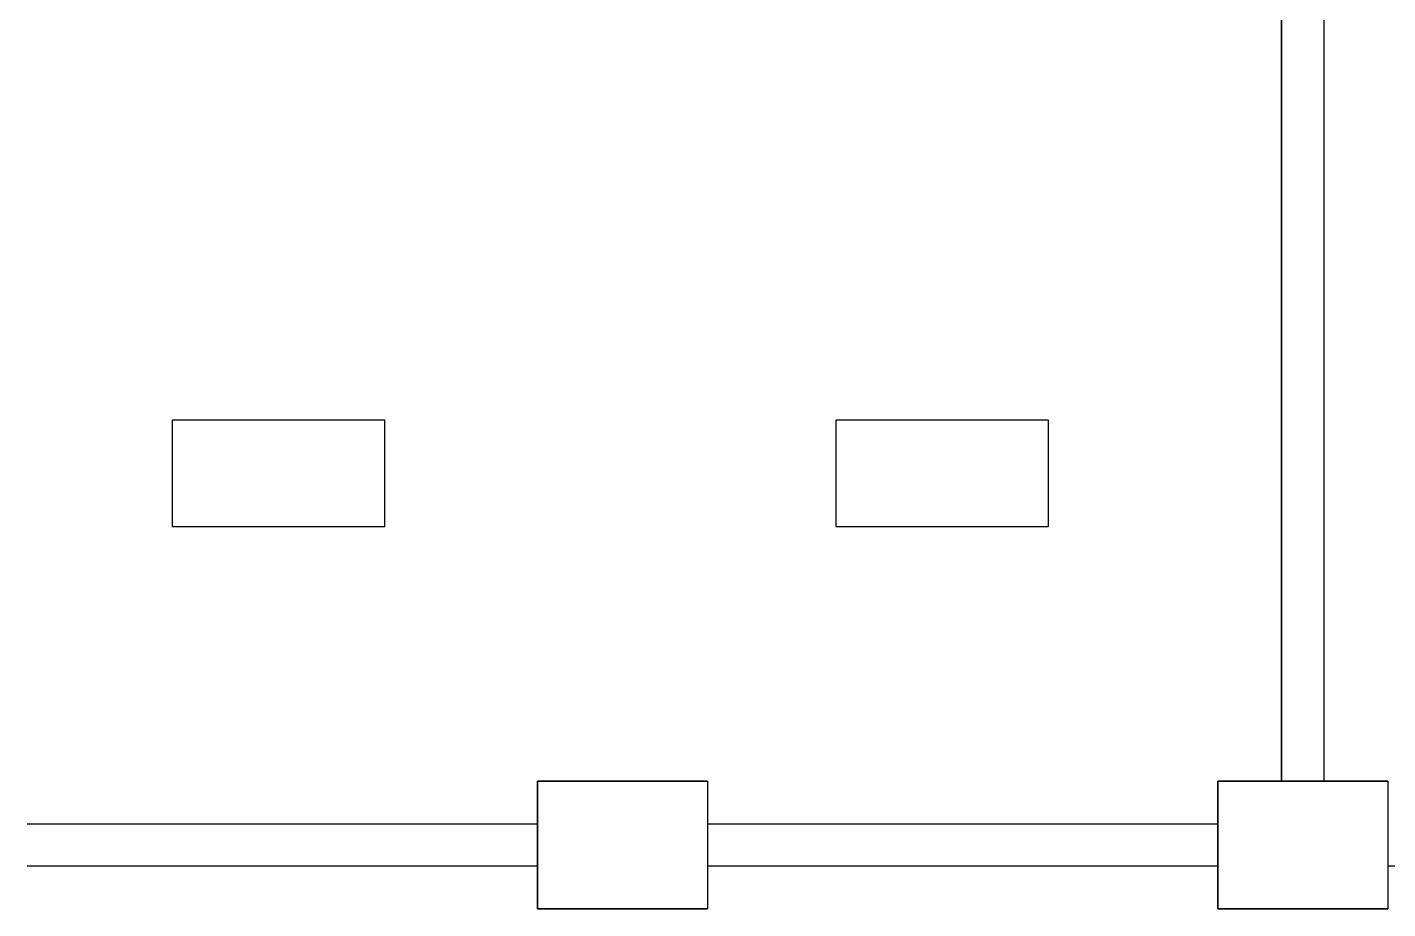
# Model space of a CAD drawing. Extents: x -19 to 297, y 0 to 420.
# Drawn here: x 226.17 to 242.17, y 204.27 to 214.63 of the extents above; entities that cross this region are included whole.
import ezdxf

# ---------------------------------------------------------------- set-up
doc = ezdxf.new("R2010")
doc.units = 0
doc.header["$MEASUREMENT"] = 0
doc.linetypes.add('K5LT_BASIC', pattern=[0])
doc.layers.add('Системный слой', color=7, linetype='Continuous')

# ---------------------------------------------------------------- blocks, each defined once
blk = doc.blocks.new('*U')
at = {"layer": 'Системный слой', "color": 5, "linetype": 'K5LT_BASIC'}
for p, q in [((230.372, 210.013), (227.872, 210.013)), ((227.872, 210.013), (227.872, 208.763)), ((230.372, 208.763), (230.372, 210.013)), ((238.178, 210.013), (235.678, 210.013)), ((235.678, 210.013), (235.678, 208.763)), ((238.178, 208.763), (238.178, 210.013)), ((227.872, 208.763), (230.372, 208.763)), ((235.678, 208.763), (238.178, 208.763))]:
    blk.add_line(p, q, dxfattribs=at)

msp = doc.modelspace()

# ---------------------------------------------------------------- linework, layer by layer
at = {"layer": 'Системный слой', "color": 5, "linetype": 'K5LT_BASIC'}
for p, q in [((240.917, 205.769), (240.917, 225.769)), ((241.417, 205.769), (241.417, 225.769)), ((240.917, 218.769), (240.917, 205.769)), ((241.417, 205.769), (241.417, 218.769)), ((234.167, 205.769), (232.167, 205.769)), ((232.167, 204.269), (232.167, 205.769)), ((232.167, 205.769), (232.167, 204.269)), ((232.167, 205.769), (234.167, 205.769)), ((234.167, 205.769), (234.167, 204.269)), ((234.167, 205.769), (234.167, 204.269)), ((242.167, 205.769), (240.167, 205.769)), ((240.167, 204.269), (240.167, 205.769)), ((240.167, 205.769), (240.167, 204.269)), ((240.167, 205.769), (242.167, 205.769)), ((242.167, 205.769), (242.167, 204.269)), ((242.167, 205.769), (242.167, 204.269)), ((242.167, 205.769), (242.167, 204.269)), ((226.167, 205.269), (232.167, 205.269)), ((234.167, 205.269), (240.167, 205.269)), ((232.167, 204.769), (226.167, 204.769)), ((240.167, 204.769), (234.167, 204.769)), ((248.167, 204.769), (242.167, 204.769)), ((234.167, 204.269), (232.167, 204.269)), ((232.167, 204.269), (234.167, 204.269)), ((233.417, 204.269), (232.667, 204.269)), ((242.167, 204.269), (240.167, 204.269)), ((240.167, 204.269), (242.167, 204.269)), ((241.417, 204.269), (240.667, 204.269))]:
    msp.add_line(p, q, dxfattribs=at)

# ---------------------------------------------------------------- block references
at = {"layer": 'Системный слой'}
msp.add_blockref('*U', (0, 0), dxfattribs=at)
msp.add_blockref('*U', (0, 0), dxfattribs=at)
msp.add_blockref('*U', (0, 0), dxfattribs=at)
msp.add_blockref('*U', (0, 0), dxfattribs=at)
msp.add_blockref('*U', (0, 0), dxfattribs=at)
msp.add_blockref('*U', (0, 0), dxfattribs=at)
msp.add_blockref('*U', (0, 0), dxfattribs=at)
msp.add_blockref('*U', (0, 0), dxfattribs=at)
msp.add_blockref('*U', (0, 0), dxfattribs=at)
msp.add_blockref('*U', (0, 0), dxfattribs=at)
msp.add_blockref('*U', (0, 0), dxfattribs=at)
msp.add_blockref('*U', (0, 0), dxfattribs=at)
msp.add_blockref('*U', (0, 0), dxfattribs=at)
msp.add_blockref('*U', (0, 0), dxfattribs=at)
msp.add_blockref('*U', (0, 0), dxfattribs=at)
msp.add_blockref('*U', (0, 0), dxfattribs=at)
msp.add_blockref('*U', (0, 0), dxfattribs=at)
msp.add_blockref('*U', (0, 0), dxfattribs=at)
msp.add_blockref('*U', (0, 0), dxfattribs=at)
msp.add_blockref('*U', (0, 0), dxfattribs=at)
msp.add_blockref('*U', (0, 0), dxfattribs=at)
msp.add_blockref('*U', (0, 0), dxfattribs=at)
msp.add_blockref('*U', (0, 0), dxfattribs=at)
msp.add_blockref('*U', (0, 0), dxfattribs=at)
msp.add_blockref('*U', (0, 0), dxfattribs=at)
msp.add_blockref('*U', (0, 0), dxfattribs=at)
msp.add_blockref('*U', (0, 0), dxfattribs=at)
msp.add_blockref('*U', (0, 0), dxfattribs=at)
msp.add_blockref('*U', (0, 0), dxfattribs=at)
msp.add_blockref('*U', (0, 0), dxfattribs=at)
msp.add_blockref('*U', (0, 0), dxfattribs=at)
msp.add_blockref('*U', (0, 0), dxfattribs=at)
msp.add_blockref('*U', (0, 0), dxfattribs=at)
msp.add_blockref('*U', (0, 0), dxfattribs=at)
msp.add_blockref('*U', (0, 0), dxfattribs=at)
msp.add_blockref('*U', (0, 0), dxfattribs=at)
msp.add_blockref('*U', (0, 0), dxfattribs=at)
msp.add_blockref('*U', (0, 0), dxfattribs=at)
msp.add_blockref('*U', (0, 0), dxfattribs=at)
msp.add_blockref('*U', (0, 0), dxfattribs=at)
msp.add_blockref('*U', (0, 0), dxfattribs=at)
msp.add_blockref('*U', (0, 0), dxfattribs=at)
msp.add_blockref('*U', (0, 0), dxfattribs=at)
msp.add_blockref('*U', (0, 0), dxfattribs=at)
msp.add_blockref('*U', (0, 0), dxfattribs=at)
msp.add_blockref('*U', (0, 0), dxfattribs=at)
msp.add_blockref('*U', (0, 0), dxfattribs=at)
msp.add_blockref('*U', (0, 0), dxfattribs=at)
msp.add_blockref('*U', (0, 0), dxfattribs=at)
msp.add_blockref('*U', (0, 0), dxfattribs=at)
msp.add_blockref('*U', (0, 0), dxfattribs=at)
msp.add_blockref('*U', (0, 0), dxfattribs=at)
msp.add_blockref('*U', (0, 0), dxfattribs=at)
msp.add_blockref('*U', (0, 0), dxfattribs=at)
msp.add_blockref('*U', (0, 0), dxfattribs=at)
msp.add_blockref('*U', (0, 0), dxfattribs=at)
msp.add_blockref('*U', (0, 0), dxfattribs=at)
msp.add_blockref('*U', (0, 0), dxfattribs=at)
msp.add_blockref('*U', (0, 0), dxfattribs=at)
msp.add_blockref('*U', (0, 0), dxfattribs=at)
msp.add_blockref('*U', (0, 0), dxfattribs=at)
msp.add_blockref('*U', (0, 0), dxfattribs=at)
msp.add_blockref('*U', (0, 0), dxfattribs=at)
msp.add_blockref('*U', (0, 0), dxfattribs=at)
msp.add_blockref('*U', (0, 0), dxfattribs=at)
msp.add_blockref('*U', (0, 0), dxfattribs=at)
msp.add_blockref('*U', (0, 0), dxfattribs=at)
msp.add_blockref('*U', (0, 0), dxfattribs=at)
msp.add_blockref('*U', (0, 0), dxfattribs=at)
msp.add_blockref('*U', (0, 0), dxfattribs=at)
msp.add_blockref('*U', (0, 0), dxfattribs=at)
msp.add_blockref('*U', (0, 0), dxfattribs=at)
msp.add_blockref('*U', (0, 0), dxfattribs=at)
msp.add_blockref('*U', (0, 0), dxfattribs=at)
msp.add_blockref('*U', (0, 0), dxfattribs=at)
msp.add_blockref('*U', (0, 0), dxfattribs=at)
msp.add_blockref('*U', (0, 0), dxfattribs=at)
msp.add_blockref('*U', (0, 0), dxfattribs=at)
msp.add_blockref('*U', (0, 0), dxfattribs=at)
msp.add_blockref('*U', (0, 0), dxfattribs=at)
msp.add_blockref('*U', (0, 0), dxfattribs=at)
msp.add_blockref('*U', (0, 0), dxfattribs=at)
msp.add_blockref('*U', (0, 0), dxfattribs=at)
msp.add_blockref('*U', (0, 0), dxfattribs=at)
msp.add_blockref('*U', (0, 0), dxfattribs=at)
msp.add_blockref('*U', (0, 0), dxfattribs=at)
msp.add_blockref('*U', (0, 0), dxfattribs=at)
msp.add_blockref('*U', (0, 0), dxfattribs=at)
msp.add_blockref('*U', (0, 0), dxfattribs=at)
msp.add_blockref('*U', (0, 0), dxfattribs=at)
msp.add_blockref('*U', (0, 0), dxfattribs=at)
msp.add_blockref('*U', (0, 0), dxfattribs=at)
msp.add_blockref('*U', (0, 0), dxfattribs=at)
msp.add_blockref('*U', (0, 0), dxfattribs=at)
msp.add_blockref('*U', (0, 0), dxfattribs=at)
msp.add_blockref('*U', (0, 0), dxfattribs=at)
msp.add_blockref('*U', (0, 0), dxfattribs=at)
msp.add_blockref('*U', (0, 0), dxfattribs=at)
msp.add_blockref('*U', (0, 0), dxfattribs=at)
msp.add_blockref('*U', (0, 0), dxfattribs=at)
msp.add_blockref('*U', (0, 0), dxfattribs=at)
msp.add_blockref('*U', (0, 0), dxfattribs=at)
msp.add_blockref('*U', (0, 0), dxfattribs=at)
msp.add_blockref('*U', (0, 0), dxfattribs=at)
msp.add_blockref('*U', (0, 0), dxfattribs=at)
msp.add_blockref('*U', (0, 0), dxfattribs=at)
msp.add_blockref('*U', (0, 0), dxfattribs=at)
msp.add_blockref('*U', (0, 0), dxfattribs=at)
msp.add_blockref('*U', (0, 0), dxfattribs=at)
msp.add_blockref('*U', (0, 0), dxfattribs=at)
msp.add_blockref('*U', (0, 0), dxfattribs=at)
msp.add_blockref('*U', (0, 0), dxfattribs=at)
msp.add_blockref('*U', (0, 0), dxfattribs=at)
msp.add_blockref('*U', (0, 0), dxfattribs=at)
msp.add_blockref('*U', (0, 0), dxfattribs=at)
msp.add_blockref('*U', (0, 0), dxfattribs=at)
msp.add_blockref('*U', (0, 0), dxfattribs=at)
msp.add_blockref('*U', (0, 0), dxfattribs=at)
msp.add_blockref('*U', (0, 0), dxfattribs=at)
msp.add_blockref('*U', (0, 0), dxfattribs=at)
msp.add_blockref('*U', (0, 0), dxfattribs=at)
msp.add_blockref('*U', (0, 0), dxfattribs=at)
msp.add_blockref('*U', (0, 0), dxfattribs=at)
msp.add_blockref('*U', (0, 0), dxfattribs=at)
msp.add_blockref('*U', (0, 0), dxfattribs=at)
msp.add_blockref('*U', (0, 0), dxfattribs=at)
msp.add_blockref('*U', (0, 0), dxfattribs=at)
msp.add_blockref('*U', (0, 0), dxfattribs=at)
msp.add_blockref('*U', (0, 0), dxfattribs=at)
msp.add_blockref('*U', (0, 0), dxfattribs=at)
msp.add_blockref('*U', (0, 0), dxfattribs=at)
msp.add_blockref('*U', (0, 0), dxfattribs=at)
msp.add_blockref('*U', (0, 0), dxfattribs=at)
msp.add_blockref('*U', (0, 0), dxfattribs=at)
msp.add_blockref('*U', (0, 0), dxfattribs=at)
msp.add_blockref('*U', (0, 0), dxfattribs=at)
msp.add_blockref('*U', (0, 0), dxfattribs=at)
msp.add_blockref('*U', (0, 0), dxfattribs=at)
msp.add_blockref('*U', (0, 0), dxfattribs=at)
msp.add_blockref('*U', (0, 0), dxfattribs=at)
msp.add_blockref('*U', (0, 0), dxfattribs=at)
msp.add_blockref('*U', (0, 0), dxfattribs=at)
msp.add_blockref('*U', (0, 0), dxfattribs=at)
msp.add_blockref('*U', (0, 0), dxfattribs=at)
msp.add_blockref('*U', (0, 0), dxfattribs=at)
msp.add_blockref('*U', (0, 0), dxfattribs=at)
msp.add_blockref('*U', (0, 0), dxfattribs=at)
msp.add_blockref('*U', (0, 0), dxfattribs=at)
msp.add_blockref('*U', (0, 0), dxfattribs=at)
msp.add_blockref('*U', (0, 0), dxfattribs=at)
msp.add_blockref('*U', (0, 0), dxfattribs=at)
msp.add_blockref('*U', (0, 0), dxfattribs=at)
msp.add_blockref('*U', (0, 0), dxfattribs=at)
msp.add_blockref('*U', (0, 0), dxfattribs=at)
msp.add_blockref('*U', (0, 0), dxfattribs=at)
msp.add_blockref('*U', (0, 0), dxfattribs=at)
msp.add_blockref('*U', (0, 0), dxfattribs=at)
msp.add_blockref('*U', (0, 0), dxfattribs=at)
msp.add_blockref('*U', (0, 0), dxfattribs=at)
msp.add_blockref('*U', (0, 0), dxfattribs=at)
msp.add_blockref('*U', (0, 0), dxfattribs=at)
msp.add_blockref('*U', (0, 0), dxfattribs=at)
msp.add_blockref('*U', (0, 0), dxfattribs=at)
msp.add_blockref('*U', (0, 0), dxfattribs=at)
msp.add_blockref('*U', (0, 0), dxfattribs=at)
msp.add_blockref('*U', (0, 0), dxfattribs=at)
msp.add_blockref('*U', (0, 0), dxfattribs=at)
msp.add_blockref('*U', (0, 0), dxfattribs=at)
msp.add_blockref('*U', (0, 0), dxfattribs=at)
msp.add_blockref('*U', (0, 0), dxfattribs=at)
msp.add_blockref('*U', (0, 0), dxfattribs=at)
msp.add_blockref('*U', (0, 0), dxfattribs=at)
msp.add_blockref('*U', (0, 0), dxfattribs=at)
msp.add_blockref('*U', (0, 0), dxfattribs=at)
msp.add_blockref('*U', (0, 0), dxfattribs=at)
msp.add_blockref('*U', (0, 0), dxfattribs=at)
msp.add_blockref('*U', (0, 0), dxfattribs=at)
msp.add_blockref('*U', (0, 0), dxfattribs=at)
msp.add_blockref('*U', (0, 0), dxfattribs=at)
msp.add_blockref('*U', (0, 0), dxfattribs=at)
msp.add_blockref('*U', (0, 0), dxfattribs=at)
msp.add_blockref('*U', (0, 0), dxfattribs=at)
msp.add_blockref('*U', (0, 0), dxfattribs=at)
msp.add_blockref('*U', (0, 0), dxfattribs=at)
msp.add_blockref('*U', (0, 0), dxfattribs=at)
msp.add_blockref('*U', (0, 0), dxfattribs=at)
msp.add_blockref('*U', (0, 0), dxfattribs=at)
msp.add_blockref('*U', (0, 0), dxfattribs=at)
msp.add_blockref('*U', (0, 0), dxfattribs=at)
msp.add_blockref('*U', (0, 0), dxfattribs=at)
msp.add_blockref('*U', (0, 0), dxfattribs=at)
msp.add_blockref('*U', (0, 0), dxfattribs=at)
msp.add_blockref('*U', (0, 0), dxfattribs=at)
msp.add_blockref('*U', (0, 0), dxfattribs=at)
msp.add_blockref('*U', (0, 0), dxfattribs=at)
msp.add_blockref('*U', (0, 0), dxfattribs=at)
msp.add_blockref('*U', (0, 0), dxfattribs=at)
msp.add_blockref('*U', (0, 0), dxfattribs=at)
msp.add_blockref('*U', (0, 0), dxfattribs=at)
msp.add_blockref('*U', (0, 0), dxfattribs=at)
msp.add_blockref('*U', (0, 0), dxfattribs=at)
msp.add_blockref('*U', (0, 0), dxfattribs=at)
msp.add_blockref('*U', (0, 0), dxfattribs=at)
msp.add_blockref('*U', (0, 0), dxfattribs=at)
msp.add_blockref('*U', (0, 0), dxfattribs=at)
msp.add_blockref('*U', (0, 0), dxfattribs=at)
msp.add_blockref('*U', (0, 0), dxfattribs=at)
msp.add_blockref('*U', (0, 0), dxfattribs=at)
msp.add_blockref('*U', (0, 0), dxfattribs=at)
msp.add_blockref('*U', (0, 0), dxfattribs=at)
msp.add_blockref('*U', (0, 0), dxfattribs=at)
msp.add_blockref('*U', (0, 0), dxfattribs=at)
msp.add_blockref('*U', (0, 0), dxfattribs=at)
msp.add_blockref('*U', (0, 0), dxfattribs=at)
msp.add_blockref('*U', (0, 0), dxfattribs=at)
msp.add_blockref('*U', (0, 0), dxfattribs=at)
msp.add_blockref('*U', (0, 0), dxfattribs=at)
msp.add_blockref('*U', (0, 0), dxfattribs=at)
msp.add_blockref('*U', (0, 0), dxfattribs=at)
msp.add_blockref('*U', (0, 0), dxfattribs=at)
msp.add_blockref('*U', (0, 0), dxfattribs=at)
msp.add_blockref('*U', (0, 0), dxfattribs=at)
msp.add_blockref('*U', (0, 0), dxfattribs=at)
msp.add_blockref('*U', (0, 0), dxfattribs=at)
msp.add_blockref('*U', (0, 0), dxfattribs=at)
msp.add_blockref('*U', (0, 0), dxfattribs=at)
msp.add_blockref('*U', (0, 0), dxfattribs=at)
msp.add_blockref('*U', (0, 0), dxfattribs=at)
msp.add_blockref('*U', (0, 0), dxfattribs=at)
msp.add_blockref('*U', (0, 0), dxfattribs=at)
msp.add_blockref('*U', (0, 0), dxfattribs=at)
msp.add_blockref('*U', (0, 0), dxfattribs=at)
msp.add_blockref('*U', (0, 0), dxfattribs=at)
msp.add_blockref('*U', (0, 0), dxfattribs=at)
msp.add_blockref('*U', (0, 0), dxfattribs=at)
msp.add_blockref('*U', (0, 0), dxfattribs=at)
msp.add_blockref('*U', (0, 0), dxfattribs=at)
msp.add_blockref('*U', (0, 0), dxfattribs=at)
msp.add_blockref('*U', (0, 0), dxfattribs=at)
msp.add_blockref('*U', (0, 0), dxfattribs=at)
msp.add_blockref('*U', (0, 0), dxfattribs=at)
msp.add_blockref('*U', (0, 0), dxfattribs=at)
msp.add_blockref('*U', (0, 0), dxfattribs=at)
msp.add_blockref('*U', (0, 0), dxfattribs=at)
msp.add_blockref('*U', (0, 0), dxfattribs=at)
msp.add_blockref('*U', (0, 0), dxfattribs=at)
msp.add_blockref('*U', (0, 0), dxfattribs=at)
msp.add_blockref('*U', (0, 0), dxfattribs=at)
msp.add_blockref('*U', (0, 0), dxfattribs=at)
msp.add_blockref('*U', (0, 0), dxfattribs=at)
msp.add_blockref('*U', (0, 0), dxfattribs=at)
msp.add_blockref('*U', (0, 0), dxfattribs=at)
msp.add_blockref('*U', (0, 0), dxfattribs=at)
msp.add_blockref('*U', (0, 0), dxfattribs=at)
msp.add_blockref('*U', (0, 0), dxfattribs=at)
msp.add_blockref('*U', (0, 0), dxfattribs=at)
msp.add_blockref('*U', (0, 0), dxfattribs=at)
msp.add_blockref('*U', (0, 0), dxfattribs=at)
msp.add_blockref('*U', (0, 0), dxfattribs=at)
msp.add_blockref('*U', (0, 0), dxfattribs=at)
msp.add_blockref('*U', (0, 0), dxfattribs=at)
msp.add_blockref('*U', (0, 0), dxfattribs=at)
msp.add_blockref('*U', (0, 0), dxfattribs=at)
msp.add_blockref('*U', (0, 0), dxfattribs=at)
msp.add_blockref('*U', (0, 0), dxfattribs=at)
msp.add_blockref('*U', (0, 0), dxfattribs=at)
msp.add_blockref('*U', (0, 0), dxfattribs=at)
msp.add_blockref('*U', (0, 0), dxfattribs=at)
msp.add_blockref('*U', (0, 0), dxfattribs=at)
msp.add_blockref('*U', (0, 0), dxfattribs=at)
msp.add_blockref('*U', (0, 0), dxfattribs=at)
msp.add_blockref('*U', (0, 0), dxfattribs=at)
msp.add_blockref('*U', (0, 0), dxfattribs=at)
msp.add_blockref('*U', (0, 0), dxfattribs=at)
msp.add_blockref('*U', (0, 0), dxfattribs=at)
msp.add_blockref('*U', (0, 0), dxfattribs=at)
msp.add_blockref('*U', (0, 0), dxfattribs=at)
msp.add_blockref('*U', (0, 0), dxfattribs=at)
msp.add_blockref('*U', (0, 0), dxfattribs=at)
msp.add_blockref('*U', (0, 0), dxfattribs=at)
msp.add_blockref('*U', (0, 0), dxfattribs=at)
msp.add_blockref('*U', (0, 0), dxfattribs=at)
msp.add_blockref('*U', (0, 0), dxfattribs=at)
msp.add_blockref('*U', (0, 0), dxfattribs=at)
msp.add_blockref('*U', (0, 0), dxfattribs=at)
msp.add_blockref('*U', (0, 0), dxfattribs=at)
msp.add_blockref('*U', (0, 0), dxfattribs=at)
msp.add_blockref('*U', (0, 0), dxfattribs=at)
msp.add_blockref('*U', (0, 0), dxfattribs=at)
msp.add_blockref('*U', (0, 0), dxfattribs=at)
msp.add_blockref('*U', (0, 0), dxfattribs=at)
msp.add_blockref('*U', (0, 0), dxfattribs=at)
msp.add_blockref('*U', (0, 0), dxfattribs=at)
msp.add_blockref('*U', (0, 0), dxfattribs=at)
msp.add_blockref('*U', (0, 0), dxfattribs=at)
msp.add_blockref('*U', (0, 0), dxfattribs=at)
msp.add_blockref('*U', (0, 0), dxfattribs=at)
msp.add_blockref('*U', (0, 0), dxfattribs=at)
msp.add_blockref('*U', (0, 0), dxfattribs=at)
msp.add_blockref('*U', (0, 0), dxfattribs=at)
msp.add_blockref('*U', (0, 0), dxfattribs=at)
msp.add_blockref('*U', (0, 0), dxfattribs=at)
msp.add_blockref('*U', (0, 0), dxfattribs=at)
msp.add_blockref('*U', (0, 0), dxfattribs=at)
msp.add_blockref('*U', (0, 0), dxfattribs=at)
msp.add_blockref('*U', (0, 0), dxfattribs=at)
msp.add_blockref('*U', (0, 0), dxfattribs=at)
msp.add_blockref('*U', (0, 0), dxfattribs=at)
msp.add_blockref('*U', (0, 0), dxfattribs=at)
msp.add_blockref('*U', (0, 0), dxfattribs=at)
msp.add_blockref('*U', (0, 0), dxfattribs=at)
msp.add_blockref('*U', (0, 0), dxfattribs=at)
msp.add_blockref('*U', (0, 0), dxfattribs=at)
msp.add_blockref('*U', (0, 0), dxfattribs=at)
msp.add_blockref('*U', (0, 0), dxfattribs=at)
msp.add_blockref('*U', (0, 0), dxfattribs=at)
msp.add_blockref('*U', (0, 0), dxfattribs=at)
msp.add_blockref('*U', (0, 0), dxfattribs=at)
msp.add_blockref('*U', (0, 0), dxfattribs=at)
msp.add_blockref('*U', (0, 0), dxfattribs=at)
msp.add_blockref('*U', (0, 0), dxfattribs=at)
msp.add_blockref('*U', (0, 0), dxfattribs=at)
msp.add_blockref('*U', (0, 0), dxfattribs=at)
msp.add_blockref('*U', (0, 0), dxfattribs=at)
msp.add_blockref('*U', (0, 0), dxfattribs=at)
msp.add_blockref('*U', (0, 0), dxfattribs=at)
msp.add_blockref('*U', (0, 0), dxfattribs=at)
msp.add_blockref('*U', (0, 0), dxfattribs=at)
msp.add_blockref('*U', (0, 0), dxfattribs=at)
msp.add_blockref('*U', (0, 0), dxfattribs=at)
msp.add_blockref('*U', (0, 0), dxfattribs=at)
msp.add_blockref('*U', (0, 0), dxfattribs=at)
msp.add_blockref('*U', (0, 0), dxfattribs=at)
msp.add_blockref('*U', (0, 0), dxfattribs=at)
msp.add_blockref('*U', (0, 0), dxfattribs=at)
msp.add_blockref('*U', (0, 0), dxfattribs=at)
msp.add_blockref('*U', (0, 0), dxfattribs=at)
msp.add_blockref('*U', (0, 0), dxfattribs=at)
msp.add_blockref('*U', (0, 0), dxfattribs=at)
msp.add_blockref('*U', (0, 0), dxfattribs=at)
msp.add_blockref('*U', (0, 0), dxfattribs=at)
msp.add_blockref('*U', (0, 0), dxfattribs=at)
msp.add_blockref('*U', (0, 0), dxfattribs=at)
msp.add_blockref('*U', (0, 0), dxfattribs=at)
msp.add_blockref('*U', (0, 0), dxfattribs=at)
msp.add_blockref('*U', (0, 0), dxfattribs=at)
msp.add_blockref('*U', (0, 0), dxfattribs=at)
msp.add_blockref('*U', (0, 0), dxfattribs=at)
msp.add_blockref('*U', (0, 0), dxfattribs=at)
msp.add_blockref('*U', (0, 0), dxfattribs=at)
msp.add_blockref('*U', (0, 0), dxfattribs=at)
msp.add_blockref('*U', (0, 0), dxfattribs=at)
msp.add_blockref('*U', (0, 0), dxfattribs=at)
msp.add_blockref('*U', (0, 0), dxfattribs=at)
msp.add_blockref('*U', (0, 0), dxfattribs=at)
msp.add_blockref('*U', (0, 0), dxfattribs=at)
msp.add_blockref('*U', (0, 0), dxfattribs=at)
msp.add_blockref('*U', (0, 0), dxfattribs=at)
msp.add_blockref('*U', (0, 0), dxfattribs=at)
msp.add_blockref('*U', (0, 0), dxfattribs=at)
msp.add_blockref('*U', (0, 0), dxfattribs=at)
msp.add_blockref('*U', (0, 0), dxfattribs=at)
msp.add_blockref('*U', (0, 0), dxfattribs=at)
msp.add_blockref('*U', (0, 0), dxfattribs=at)
msp.add_blockref('*U', (0, 0), dxfattribs=at)
msp.add_blockref('*U', (0, 0), dxfattribs=at)
msp.add_blockref('*U', (0, 0), dxfattribs=at)
msp.add_blockref('*U', (0, 0), dxfattribs=at)
msp.add_blockref('*U', (0, 0), dxfattribs=at)
msp.add_blockref('*U', (0, 0), dxfattribs=at)
msp.add_blockref('*U', (0, 0), dxfattribs=at)
msp.add_blockref('*U', (0, 0), dxfattribs=at)
msp.add_blockref('*U', (0, 0), dxfattribs=at)
msp.add_blockref('*U', (0, 0), dxfattribs=at)
msp.add_blockref('*U', (0, 0), dxfattribs=at)
msp.add_blockref('*U', (0, 0), dxfattribs=at)
msp.add_blockref('*U', (0, 0), dxfattribs=at)
msp.add_blockref('*U', (0, 0), dxfattribs=at)
msp.add_blockref('*U', (0, 0), dxfattribs=at)
msp.add_blockref('*U', (0, 0), dxfattribs=at)
msp.add_blockref('*U', (0, 0), dxfattribs=at)
msp.add_blockref('*U', (0, 0), dxfattribs=at)
msp.add_blockref('*U', (0, 0), dxfattribs=at)
msp.add_blockref('*U', (0, 0), dxfattribs=at)
msp.add_blockref('*U', (0, 0), dxfattribs=at)
msp.add_blockref('*U', (0, 0), dxfattribs=at)
msp.add_blockref('*U', (0, 0), dxfattribs=at)
msp.add_blockref('*U', (0, 0), dxfattribs=at)
msp.add_blockref('*U', (0, 0), dxfattribs=at)
msp.add_blockref('*U', (0, 0), dxfattribs=at)
msp.add_blockref('*U', (0, 0), dxfattribs=at)
msp.add_blockref('*U', (0, 0), dxfattribs=at)
msp.add_blockref('*U', (0, 0), dxfattribs=at)
msp.add_blockref('*U', (0, 0), dxfattribs=at)
msp.add_blockref('*U', (0, 0), dxfattribs=at)
msp.add_blockref('*U', (0, 0), dxfattribs=at)
msp.add_blockref('*U', (0, 0), dxfattribs=at)
msp.add_blockref('*U', (0, 0), dxfattribs=at)
msp.add_blockref('*U', (0, 0), dxfattribs=at)
msp.add_blockref('*U', (0, 0), dxfattribs=at)
msp.add_blockref('*U', (0, 0), dxfattribs=at)
msp.add_blockref('*U', (0, 0), dxfattribs=at)
msp.add_blockref('*U', (0, 0), dxfattribs=at)
msp.add_blockref('*U', (0, 0), dxfattribs=at)
msp.add_blockref('*U', (0, 0), dxfattribs=at)
msp.add_blockref('*U', (0, 0), dxfattribs=at)
msp.add_blockref('*U', (0, 0), dxfattribs=at)
msp.add_blockref('*U', (0, 0), dxfattribs=at)
msp.add_blockref('*U', (0, 0), dxfattribs=at)
msp.add_blockref('*U', (0, 0), dxfattribs=at)
msp.add_blockref('*U', (0, 0), dxfattribs=at)
msp.add_blockref('*U', (0, 0), dxfattribs=at)
msp.add_blockref('*U', (0, 0), dxfattribs=at)
msp.add_blockref('*U', (0, 0), dxfattribs=at)
msp.add_blockref('*U', (0, 0), dxfattribs=at)
msp.add_blockref('*U', (0, 0), dxfattribs=at)
msp.add_blockref('*U', (0, 0), dxfattribs=at)
msp.add_blockref('*U', (0, 0), dxfattribs=at)
msp.add_blockref('*U', (0, 0), dxfattribs=at)
msp.add_blockref('*U', (0, 0), dxfattribs=at)
msp.add_blockref('*U', (0, 0), dxfattribs=at)
msp.add_blockref('*U', (0, 0), dxfattribs=at)
msp.add_blockref('*U', (0, 0), dxfattribs=at)
msp.add_blockref('*U', (0, 0), dxfattribs=at)
msp.add_blockref('*U', (0, 0), dxfattribs=at)
msp.add_blockref('*U', (0, 0), dxfattribs=at)
msp.add_blockref('*U', (0, 0), dxfattribs=at)
msp.add_blockref('*U', (0, 0), dxfattribs=at)
msp.add_blockref('*U', (0, 0), dxfattribs=at)
msp.add_blockref('*U', (0, 0), dxfattribs=at)
msp.add_blockref('*U', (0, 0), dxfattribs=at)
msp.add_blockref('*U', (0, 0), dxfattribs=at)
msp.add_blockref('*U', (0, 0), dxfattribs=at)
msp.add_blockref('*U', (0, 0), dxfattribs=at)
msp.add_blockref('*U', (0, 0), dxfattribs=at)
msp.add_blockref('*U', (0, 0), dxfattribs=at)
msp.add_blockref('*U', (0, 0), dxfattribs=at)
msp.add_blockref('*U', (0, 0), dxfattribs=at)
msp.add_blockref('*U', (0, 0), dxfattribs=at)
msp.add_blockref('*U', (0, 0), dxfattribs=at)
msp.add_blockref('*U', (0, 0), dxfattribs=at)
msp.add_blockref('*U', (0, 0), dxfattribs=at)
msp.add_blockref('*U', (0, 0), dxfattribs=at)
msp.add_blockref('*U', (0, 0), dxfattribs=at)
msp.add_blockref('*U', (0, 0), dxfattribs=at)
msp.add_blockref('*U', (0, 0), dxfattribs=at)
msp.add_blockref('*U', (0, 0), dxfattribs=at)
msp.add_blockref('*U', (0, 0), dxfattribs=at)
msp.add_blockref('*U', (0, 0), dxfattribs=at)
msp.add_blockref('*U', (0, 0), dxfattribs=at)

doc.saveas('drawing.dxf')
